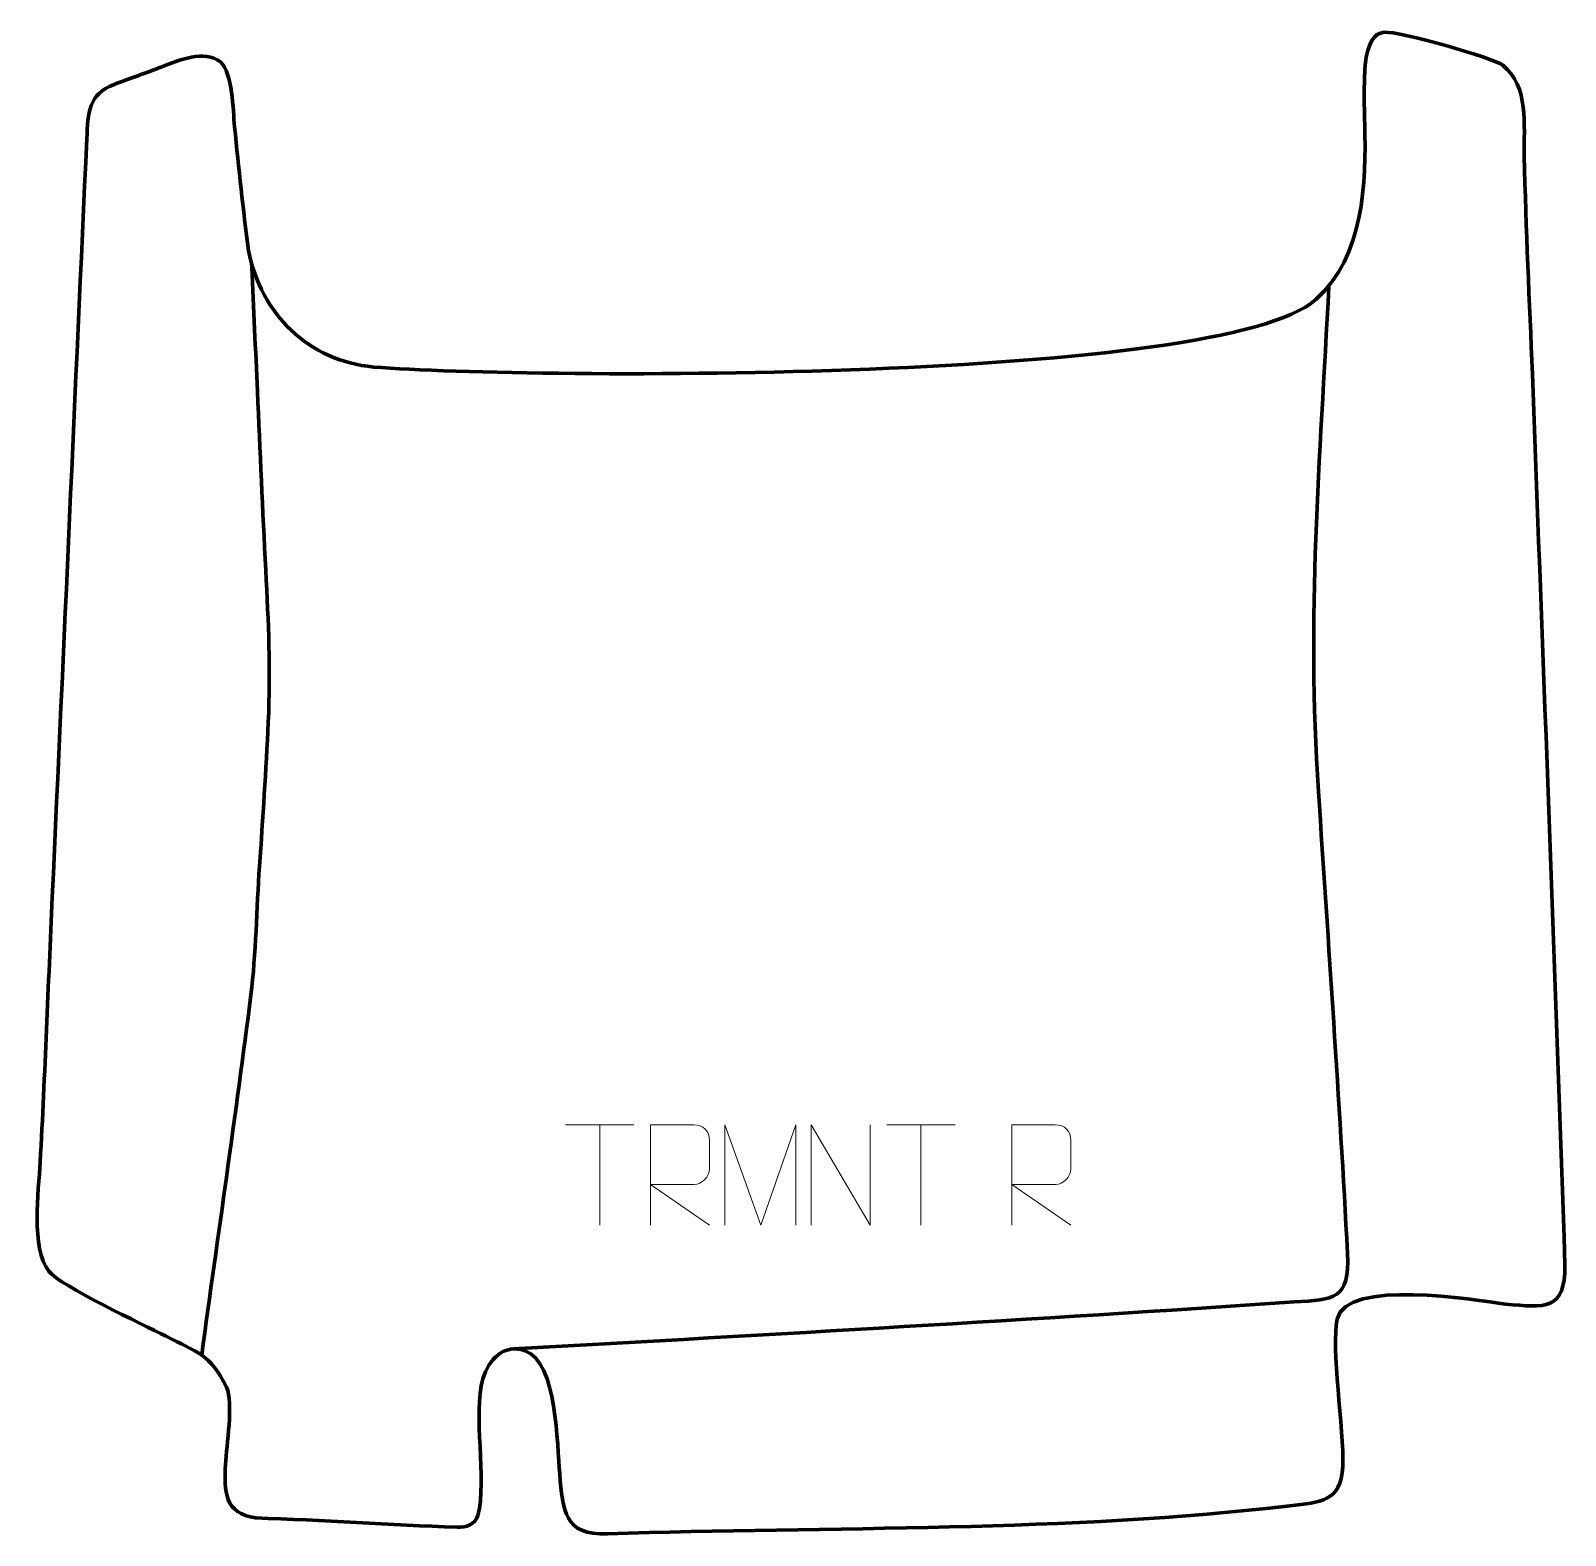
# Model space of a CAD drawing. Header units: millimetres. Extents: x 1166 to 1548, y 285 to 659.
import ezdxf

# ---------------------------------------------------------------- set-up
doc = ezdxf.new("R2010")
doc.units = ezdxf.units.MM
doc.header["$MEASUREMENT"] = 0
doc.layers.add('layer 2', color=7, linetype='Continuous')
doc.layers.add('layer 3', color=7, linetype='Continuous')

msp = doc.modelspace()

# ---------------------------------------------------------------- linework, layer by layer
at = {"layer": 'layer 2', "color": 140, "lineweight": 158}
for points, knots in [([(1208.7128, 329.5208), (1212.7929, 359.371), (1217.1889, 389.3419), (1220.9701, 419.2093), (1220.9701, 419.2093), (1222.2544, 429.3536), (1222.3998, 440.8766), (1223.1126, 451.2634), (1223.1126, 451.2634), (1223.9333, 463.2222), (1224.7603, 475.1613), (1225.304, 487.1377), (1225.304, 487.1377), (1225.8895, 500.5241), (1225.3706, 511.6964), (1224.6699, 524.993), (1224.6699, 524.993), (1223.8878, 539.8323), (1223.2817, 554.6812), (1222.6061, 569.5257), (1222.6061, 569.5257), (1222.133, 579.8294), (1221.66, 590.1332), (1221.187, 600.4369), (1221.187, 600.4369), (1221.187, 600.4369), (1221.1426, 601.4045), (1221.1426, 601.4045)], [0, 0, 0, 0, 0.125, 0.125, 0.125, 0.125, 0.25, 0.25, 0.25, 0.25, 0.375, 0.375, 0.375, 0.375, 0.5, 0.5, 0.5, 0.5, 0.625, 0.625, 0.625, 0.625, 0.75, 0.75, 0.75, 0.75, 1, 1, 1, 1]), ([(1489.4435, 595.8004), (1487.2272, 551.9929), (1483.8673, 513.7542), (1486.8549, 469.8998), (1486.8549, 469.8998), (1489.3711, 431.5601), (1492.0654, 393.2389), (1494.0992, 354.8689), (1494.0992, 354.8689), (1494.7064, 343.2587), (1490.7996, 343.4577), (1480.7801, 342.7734), (1480.7801, 342.7734), (1416.0126, 338.3498), (1351.1039, 334.7087), (1286.2885, 331.0716)], [0, 0, 0, 0, 0.2, 0.2, 0.2, 0.2, 0.4, 0.4, 0.4, 0.4, 0.6, 0.6, 0.6, 0.6, 1, 1, 1, 1])]:
    msp.add_open_spline(points, degree=3, knots=knots, dxfattribs=at)
at = {"layer": 'layer 3', "color": 242, "lineweight": 158}
msp.add_open_spline([(1498.456, 650.685), (1499.1726, 656.5476), (1500.6848, 658.6014), (1503.2291, 658.8892), (1503.2291, 658.8892), (1506.8013, 659.2934), (1530.6869, 652.3724), (1532.7355, 650.7226), (1532.7355, 650.7226), (1539.3618, 645.3865), (1537.9443, 635.71), (1538.1118, 628.0144), (1538.1118, 628.0144), (1538.5052, 609.9395), (1539.438, 591.8718), (1540.1236, 573.8058), (1540.1236, 573.8058), (1542.9077, 499.8722), (1545.7882, 425.8888), (1548.2395, 351.9468), (1548.2395, 351.9468), (1548.3336, 340.6139), (1543.2516, 341.3484), (1533.4363, 342.2447), (1533.4363, 342.2447), (1525.7179, 343.3051), (1493.8542, 348.6685), (1491.5333, 338.4725), (1491.5333, 338.4725), (1489.9765, 331.6333), (1493.1809, 310.9538), (1492.9388, 301.8279), (1492.9388, 301.8279), (1492.322, 292.7956), (1487.402, 292.9533), (1479.7448, 292.0358), (1479.7448, 292.0358), (1425.4765, 285.5341), (1364.6172, 286.8072), (1309.7734, 285.0447), (1309.7734, 285.0447), (1298.838, 284.6784), (1298.7515, 290.7798), (1297.8748, 299.9557), (1297.8748, 299.9557), (1297.1929, 307.1342), (1297.3655, 327.7276), (1289.2858, 330.6146), (1289.2858, 330.6146), (1283.9774, 332.5115), (1280.146, 328.3646), (1278.7741, 323.6648), (1278.7741, 323.6648), (1276.1736, 314.7567), (1279.8183, 298.8419), (1277.5289, 289.6275), (1277.5289, 289.6275), (1276.7791, 287.3607), (1274.5301, 286.6186), (1272.3418, 286.6903), (1272.3418, 286.6903), (1255.6004, 287.2557), (1238.934, 288.4978), (1222.1739, 288.9987), (1222.1739, 288.9987), (1214.355, 290.1228), (1214.2885, 295.6138), (1214.6366, 302.3418), (1214.6366, 302.3418), (1214.878, 307.0078), (1216.6824, 317.6583), (1214.9042, 321.5321), (1214.9042, 321.5321), (1210.9138, 329.8059), (1207.4992, 330.2736), (1199.6874, 334.3052), (1199.6874, 334.3052), (1194.264, 337.0742), (1173.4476, 346.7984), (1170.6615, 350.4023), (1170.6615, 350.4023), (1166.1308, 356.2628), (1168.094, 370.2697), (1168.4978, 377.6085), (1168.4978, 377.6085), (1169.7086, 399.6123), (1170.4905, 421.6398), (1171.5095, 443.6533), (1171.5095, 443.6533), (1174.4353, 506.5816), (1177.1905, 569.5194), (1180.1114, 632.4445), (1180.1114, 632.4445), (1180.4124, 638.9301), (1180.5025, 643.4808), (1186.9103, 645.9154), (1186.9103, 645.9154), (1190.9055, 647.4334), (1194.7527, 648.7235), (1198.8143, 650.3303), (1198.8143, 650.3303), (1202.9821, 651.9792), (1209.3299, 654.5849), (1213.3769, 651.5659), (1213.3769, 651.5659), (1216.4998, 648.6247), (1216.4679, 639.7289), (1216.9167, 635.3228), (1216.9167, 635.3228), (1217.962, 625.0614), (1219, 614.8012), (1220.3878, 604.5793), (1220.3878, 604.5793), (1223.5088, 588.7184), (1235.2394, 577.0998), (1251.5539, 575.555), (1251.5539, 575.555), (1291.2356, 572.3979), (1463.1618, 571.7151), (1486.1722, 592.3634), (1486.1722, 592.3634), (1498.2501, 603.2015), (1498.7498, 621.1987), (1498.3742, 636.2012), (1498.3742, 636.2012), (1498.2512, 641.1164), (1498.1635, 645.7634), (1498.456, 650.685)], degree=3, knots=[0, 0, 0, 0, 0.03030303, 0.03030303, 0.03030303, 0.03030303, 0.06060606, 0.06060606, 0.06060606, 0.06060606, 0.09090909, 0.09090909, 0.09090909, 0.09090909, 0.12121212, 0.12121212, 0.12121212, 0.12121212, 0.15151515, 0.15151515, 0.15151515, 0.15151515, 0.18181818, 0.18181818, 0.18181818, 0.18181818, 0.21212121, 0.21212121, 0.21212121, 0.21212121, 0.24242424, 0.24242424, 0.24242424, 0.24242424, 0.27272727, 0.27272727, 0.27272727, 0.27272727, 0.3030303, 0.3030303, 0.3030303, 0.3030303, 0.33333333, 0.33333333, 0.33333333, 0.33333333, 0.36363636, 0.36363636, 0.36363636, 0.36363636, 0.39393939, 0.39393939, 0.39393939, 0.39393939, 0.42424242, 0.42424242, 0.42424242, 0.42424242, 0.45454545, 0.45454545, 0.45454545, 0.45454545, 0.48484848, 0.48484848, 0.48484848, 0.48484848, 0.51515152, 0.51515152, 0.51515152, 0.51515152, 0.54545455, 0.54545455, 0.54545455, 0.54545455, 0.57575758, 0.57575758, 0.57575758, 0.57575758, 0.60606061, 0.60606061, 0.60606061, 0.60606061, 0.63636364, 0.63636364, 0.63636364, 0.63636364, 0.66666667, 0.66666667, 0.66666667, 0.66666667, 0.6969697, 0.6969697, 0.6969697, 0.6969697, 0.72727273, 0.72727273, 0.72727273, 0.72727273, 0.75757576, 0.75757576, 0.75757576, 0.75757576, 0.78787879, 0.78787879, 0.78787879, 0.78787879, 0.81818182, 0.81818182, 0.81818182, 0.81818182, 0.84848485, 0.84848485, 0.84848485, 0.84848485, 0.87878788, 0.87878788, 0.87878788, 0.87878788, 0.90909091, 0.90909091, 0.90909091, 0.90909091, 0.93939394, 0.93939394, 0.93939394, 0.93939394, 1, 1, 1, 1], dxfattribs=at)
at = {"layer": 'layer 3', "color": 250, "lineweight": 9}
for points in [[(1299.3673, 386.866), (1299.3673, 386.866), (1316.3545, 386.866), (1316.3545, 386.866)], [(1307.8611, 361.936), (1307.8611, 361.936), (1307.8611, 386.8895), (1307.8611, 386.8895)], [(1379.3673, 386.866), (1379.3673, 386.866), (1396.3545, 386.866), (1396.3545, 386.866)], [(1387.8611, 361.936), (1387.8611, 361.936), (1387.8611, 386.8895), (1387.8611, 386.8895)]]:
    msp.add_open_spline(points, degree=3, dxfattribs=at)
for points, knots in [([(1320.5289, 361.936), (1320.5289, 361.936), (1320.5289, 386.8895), (1320.5289, 386.8895), (1320.5289, 386.8895), (1324.1237, 386.8895), (1327.7192, 386.8895), (1331.3144, 386.8895), (1331.3144, 386.8895), (1333.6397, 386.8518), (1335.197, 385.3618), (1335.1929, 382.9954), (1335.1929, 382.9954), (1335.1925, 380.9599), (1335.1925, 377.9005), (1335.1929, 375.8645), (1335.1929, 375.8645), (1335.1864, 373.989), (1333.3741, 372.0472), (1331.3646, 372.0281), (1331.3646, 372.0281), (1331.3646, 372.0281), (1320.5289, 372.0281), (1320.5289, 372.0281), (1320.5289, 372.0281), (1320.5289, 372.0281), (1335.1836, 361.936), (1335.1836, 361.936)], [0, 0, 0, 0, 0.125, 0.125, 0.125, 0.125, 0.25, 0.25, 0.25, 0.25, 0.375, 0.375, 0.375, 0.375, 0.5, 0.5, 0.5, 0.5, 0.625, 0.625, 0.625, 0.625, 0.75, 0.75, 0.75, 0.75, 1, 1, 1, 1]), ([(1339.0184, 361.9338), (1339.0184, 361.9338), (1339.0184, 386.8917), (1339.0184, 386.8917), (1339.0184, 386.8917), (1339.0184, 386.8917), (1347.9435, 361.9338), (1347.9435, 361.9338), (1347.9435, 361.9338), (1347.9435, 361.9338), (1356.7034, 386.8912), (1356.7034, 386.8912), (1356.7034, 386.8912), (1356.7034, 386.8912), (1356.7034, 361.9338), (1356.7034, 361.9338)], [0, 0, 0, 0, 0.2, 0.2, 0.2, 0.2, 0.4, 0.4, 0.4, 0.4, 0.6, 0.6, 0.6, 0.6, 1, 1, 1, 1]), ([(1360.5335, 361.936), (1360.5335, 361.936), (1360.5335, 386.8895), (1360.5335, 386.8895), (1360.5335, 386.8895), (1360.5335, 386.8895), (1375.1883, 361.936), (1375.1883, 361.936), (1375.1883, 361.936), (1375.1883, 361.936), (1375.1883, 386.8895), (1375.1883, 386.8895)], [0, 0, 0, 0, 0.25, 0.25, 0.25, 0.25, 0.5, 0.5, 0.5, 0.5, 1, 1, 1, 1]), ([(1410.5289, 361.936), (1410.5289, 361.936), (1410.5289, 386.8895), (1410.5289, 386.8895), (1410.5289, 386.8895), (1414.1237, 386.8895), (1417.7192, 386.8895), (1421.3144, 386.8895), (1421.3144, 386.8895), (1423.6397, 386.8518), (1425.197, 385.3618), (1425.1929, 382.9954), (1425.1929, 382.9954), (1425.1925, 380.9599), (1425.1925, 377.9005), (1425.1929, 375.8645), (1425.1929, 375.8645), (1425.1864, 373.989), (1423.3741, 372.0472), (1421.3646, 372.0281), (1421.3646, 372.0281), (1421.3646, 372.0281), (1410.5289, 372.0281), (1410.5289, 372.0281), (1410.5289, 372.0281), (1410.5289, 372.0281), (1425.1836, 361.936), (1425.1836, 361.936)], [0, 0, 0, 0, 0.125, 0.125, 0.125, 0.125, 0.25, 0.25, 0.25, 0.25, 0.375, 0.375, 0.375, 0.375, 0.5, 0.5, 0.5, 0.5, 0.625, 0.625, 0.625, 0.625, 0.75, 0.75, 0.75, 0.75, 1, 1, 1, 1])]:
    msp.add_open_spline(points, degree=3, knots=knots, dxfattribs=at)

doc.saveas('drawing.dxf')
